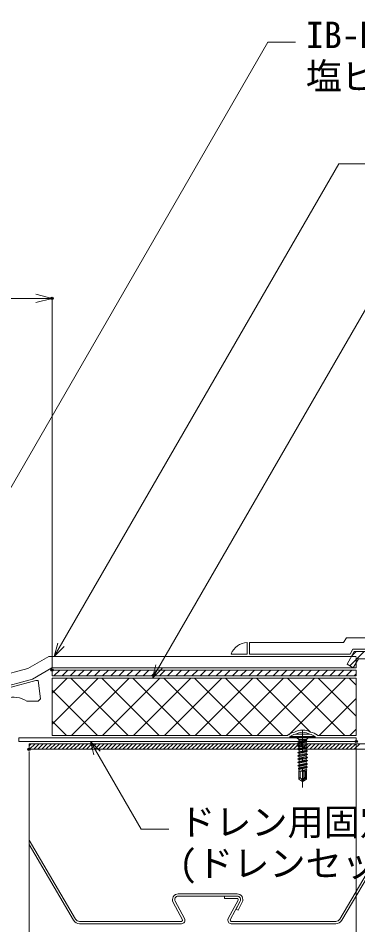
# Model space of a CAD drawing. Units: millimetres, scale not verified. Extents: x -840 to 840, y -594 to 594.
# Drawn here: x 62.7 to 210.7, y -349.7 to 45.4 of the extents above; entities that cross this region are included whole.
import ezdxf
from ezdxf.enums import TextEntityAlignment as Align

# ---------------------------------------------------------------- set-up
doc = ezdxf.new("R2010")
doc.units = ezdxf.units.MM
doc.header["$LTSCALE"] = 2
doc.header["$PDMODE"] = 32
doc.header["$PDSIZE"] = 1
doc.linetypes.add('CHAIN1', pattern=[8, 5, -1, 1, -1])
doc.linetypes.add('DASHED1', pattern=[1.8, 1.2, -0.6])
for name, color, linetype, lineweight in [('0-0_鋼材(受け鋼鈑)', 7, 'Continuous', 9), ('0-1_断熱材', 4, 'Continuous', 9), ('0-2_部材(積層鋼板)', 4, 'Continuous', 9), ('0-3_部材(ﾄﾞﾚﾝ)', 4, 'Continuous', 9), ('0-4_寸法線', 7, 'Continuous', 9), ('0-6_タイトル文字', 5, 'Continuous', 9), ('0-7_基準線(IBｼｰﾄ)', 4, 'Continuous', 9), ('0-9_部材(ﾋﾞｽ類)', 7, 'Continuous', 9), ('0-A_中心線', 2, 'CHAIN1', 9), ('0-D_0', 7, 'Continuous', 9), ('0-F_IBリキッド', 7, 'Continuous', 9)]:
    doc.layers.add(name, color=color, linetype=linetype, lineweight=lineweight)
doc.layers.add('1-0_Defpoints', color=7, linetype='Continuous')
doc.styles.add('ＭＳ ゴシック', font='')
doc.styles.get('ＭＳ ゴシック').set_extended_font_data('MS Gothic')

# ---------------------------------------------------------------- blocks, each defined once
blk = doc.blocks.new('_Open30')
at = {"layer": '0-D_0'}
blk.add_line((0, 0), (-2, 0), dxfattribs=at)
blk.add_lwpolyline([(-2, 0.5359), (0, 0), (-2, -0.5359)], dxfattribs=at)

msp = doc.modelspace()

# ---------------------------------------------------------------- linework, layer by layer
at = {"layer": '0-0_鋼材(受け鋼鈑)', "color": 2}
for p, q in [((62.943, -268.154), (62.943, -269.754)), ((62.943, -268.154), (209.943, -268.154)), ((209.943, -268.154), (209.943, -269.754)), ((62.943, -269.754), (209.943, -269.754))]:
    msp.add_line(p, q, dxfattribs=at)
at = {"layer": '0-0_鋼材(受け鋼鈑)'}
for p, q in [((349.076, -270.754), (67.443, -270.754)), ((67.443, -270.754), (67.443, -273.154)), ((67.443, -271.643), (68.331, -270.754)), ((67.699, -273.154), (70.099, -270.754)), ((69.467, -273.154), (71.867, -270.754)), ((71.234, -273.154), (73.634, -270.754)), ((73.002, -273.154), (75.402, -270.754)), ((74.77, -273.154), (77.17, -270.754)), ((76.538, -273.154), (78.938, -270.754)), ((78.305, -273.154), (80.705, -270.754)), ((80.073, -273.154), (82.473, -270.754)), ((81.841, -273.154), (84.241, -270.754)), ((83.609, -273.154), (86.009, -270.754)), ((85.377, -273.154), (87.777, -270.754)), ((87.144, -273.154), (89.544, -270.754)), ((88.912, -273.154), (91.312, -270.754)), ((90.68, -273.154), (93.08, -270.754)), ((97.751, -273.154), (100.151, -270.754)), ((99.519, -273.154), (101.919, -270.754)), ((101.286, -273.154), (103.687, -270.754)), ((103.054, -273.154), (105.455, -270.753)), ((104.822, -273.154), (107.223, -270.753)), ((106.59, -273.154), (108.991, -270.753)), ((108.358, -273.154), (110.759, -270.753)), ((110.125, -273.154), (112.527, -270.753)), ((111.893, -273.154), (114.295, -270.753)), ((113.661, -273.154), (116.063, -270.753)), ((115.429, -273.154), (117.831, -270.752)), ((117.196, -273.154), (119.599, -270.752)), ((118.964, -273.154), (121.366, -270.752)), ((120.732, -273.154), (123.134, -270.752)), ((122.5, -273.154), (124.902, -270.752)), ((124.267, -273.154), (126.67, -270.752)), ((126.035, -273.154), (128.438, -270.751)), ((127.803, -273.154), (130.206, -270.751)), ((129.571, -273.154), (131.974, -270.751)), ((131.338, -273.154), (133.742, -270.751)), ((133.106, -273.154), (135.51, -270.751)), ((134.874, -273.154), (137.278, -270.751)), ((136.642, -273.154), (139.046, -270.75)), ((138.41, -273.154), (140.814, -270.75)), ((140.177, -273.154), (142.582, -270.75)), ((141.945, -273.154), (144.349, -270.75)), ((143.713, -273.154), (146.117, -270.75)), ((145.481, -273.154), (147.885, -270.75)), ((147.248, -273.154), (149.653, -270.75)), ((149.016, -273.154), (151.421, -270.749)), ((150.784, -273.154), (153.189, -270.749)), ((152.552, -273.154), (154.957, -270.749)), ((154.319, -273.154), (156.725, -270.749)), ((156.087, -273.154), (158.493, -270.749)), ((157.855, -273.154), (160.261, -270.749)), ((159.623, -273.154), (162.029, -270.748)), ((161.391, -273.154), (163.797, -270.748)), ((163.158, -273.154), (165.565, -270.748)), ((164.926, -273.154), (167.333, -270.748)), ((166.694, -273.154), (169.1, -270.748)), ((168.462, -273.154), (170.868, -270.748)), ((170.229, -273.154), (172.636, -270.747)), ((171.997, -273.154), (174.404, -270.747)), ((173.765, -273.154), (176.172, -270.747)), ((175.533, -273.154), (177.94, -270.747)), ((177.3, -273.154), (179.708, -270.747)), ((179.068, -273.154), (181.476, -270.747)), ((180.836, -273.154), (183.244, -270.747)), ((182.604, -273.154), (185.012, -270.746)), ((188.502, -272.56), (188.622, -272.439)), ((189.675, -273.154), (192.075, -270.754)), ((191.443, -273.154), (193.843, -270.754)), ((193.21, -273.154), (195.61, -270.754)), ((194.978, -273.154), (197.378, -270.754)), ((196.746, -273.154), (199.146, -270.754)), ((198.514, -273.154), (200.914, -270.754)), ((200.281, -273.154), (202.681, -270.754)), ((202.049, -273.154), (204.449, -270.754)), ((203.817, -273.154), (206.217, -270.754)), ((205.585, -273.154), (207.985, -270.754)), ((207.352, -273.154), (209.752, -270.754)), ((209.12, -273.154), (211.52, -270.754)), ((349.076, -273.154), (67.443, -273.154)), ((187.907, -273.154), (188.105, -272.956)), ((228.015, -304.279), (202.751, -347.169)), ((203.613, -347.677), (228.877, -304.787)), ((87.734, -347.169), (67.443, -312.722)), ((67.443, -314.692), (86.872, -347.677)), ((135.123, -346.95), (131.09, -339.366)), ((158.074, -336.154), (132.411, -336.154)), ((132.411, -337.154), (158.074, -337.154)), ((158.515, -338.891), (154.23, -346.95)), ((155.113, -347.42), (159.399, -339.359)), ((130.21, -339.84), (134.24, -347.42)), ((133.799, -348.154), (89.457, -348.154)), ((89.457, -349.154), (133.799, -349.154)), ((201.028, -348.154), (155.554, -348.154)), ((155.554, -349.154), (201.028, -349.154))]:
    msp.add_line(p, q, dxfattribs=at)
for points in [[(92.448, -273.154), (94.525, -271.077), (94.785, -270.817), (94.848, -270.754)], [(94.215, -273.154), (94.899, -272.471), (95.432, -271.938), (95.893, -271.477), (96.616, -270.754)], [(95.983, -273.154), (96.079, -273.059), (96.777, -272.361), (98.383, -270.754)], [(184.372, -273.154), (185.105, -272.42), (185.451, -272.075), (185.941, -271.585), (186.062, -271.464), (186.449, -271.077), (186.605, -270.92), (186.772, -270.754)], [(186.139, -273.154), (186.372, -272.922), (186.493, -272.801), (186.605, -272.688), (186.917, -272.377), (187.761, -271.532), (188.071, -271.223), (188.191, -271.102), (188.423, -270.871), (188.539, -270.754)], [(188.105, -272.956), (188.329, -272.732), (188.502, -272.56)], [(188.622, -272.439), (188.65, -272.412), (190.307, -270.754)], [(158.074, -337.154), (152.571, -337.154), (152.571, -338.154), (158.074, -338.154)], [(159.395, -339.366), (157.596, -342.748), (158.479, -343.218), (160.282, -339.828)]]:
    msp.add_lwpolyline(points, dxfattribs=at)
for centre, radius, start, end in [((132.411, -338.654), 2.5, 90, 208.29949), ((132.411, -338.654), 1.5, 90, 208.29949), ((158.074, -338.654), 2.5, 332, 90), ((158.074, -338.654), 1.5, 332, 90), ((158.074, -338.654), 1.5, 331.70051, 90), ((158.074, -338.654), 0.5, 331.70051, 90), ((89.457, -346.154), 3, 210.5, 270), ((89.457, -346.154), 2, 210.5, 270), ((133.799, -347.654), 1.5, 270, 28), ((133.799, -347.654), 0.5, 270, 28), ((155.554, -347.654), 1.5, 152, 270), ((155.554, -347.654), 0.5, 152, 270), ((201.028, -346.154), 2, 270, 329.5), ((201.028, -346.154), 3, 270, 329.5)]:
    msp.add_arc(centre, radius, start, end, dxfattribs=at)
at = {"layer": '0-1_断熱材', "color": 7}
for p, q in [((77.443, -248.752), (84.04, -242.154)), ((77.443, -262.222), (97.51, -242.154)), ((110.678, -267.154), (85.678, -242.154)), ((85.981, -267.154), (110.981, -242.154)), ((124.148, -267.154), (99.148, -242.154)), ((99.451, -267.154), (124.451, -242.154)), ((137.619, -267.154), (112.619, -242.154)), ((112.922, -267.154), (137.922, -242.154)), ((151.089, -267.154), (126.089, -242.154)), ((126.392, -267.154), (151.392, -242.154)), ((164.56, -267.154), (139.56, -242.154)), ((139.862, -267.154), (164.862, -242.154)), ((178.03, -267.154), (153.03, -242.154)), ((153.333, -267.154), (178.333, -242.154)), ((189.957, -265.611), (166.5, -242.154)), ((166.803, -267.154), (191.803, -242.154)), ((204.971, -267.154), (179.971, -242.154)), ((180.632, -266.796), (205.274, -242.154)), ((209.943, -258.656), (193.441, -242.154)), ((209.943, -245.186), (206.911, -242.154)), ((97.208, -267.154), (77.443, -247.389)), ((193.744, -267.154), (209.943, -250.956)), ((83.737, -267.154), (77.443, -260.86)), ((207.214, -267.154), (209.943, -264.426)), ((180.105, -267.04), (180.105, -267.154)), ((193.105, -267.04), (193.105, -267.154))]:
    msp.add_line(p, q, dxfattribs=at)
msp.add_lwpolyline([(180.105, -267.154), (77.443, -267.154), (77.443, -242.154), (209.943, -242.154), (209.943, -267.154), (193.105, -267.154)], dxfattribs=at)
for centre, radius, start, end in [((184.683, -272.982), 7.5, 102.16512, 127.61031), ((186.605, -272.054), 7.3, 61.3207, 118.67928), ((188.528, -272.982), 7.5, 52.38969, 77.83486)]:
    msp.add_arc(centre, radius, start, end, dxfattribs=at)
at = {"layer": '0-2_部材(積層鋼板)'}
for p, q in [((207.224, -236.807), (213.444, -230.588)), ((208.03, -232.466), (209.908, -230.588)), ((78.289, -241.154), (80.789, -238.654)), ((81.824, -241.154), (84.324, -238.654)), ((85.36, -241.154), (87.86, -238.654)), ((88.895, -241.154), (91.395, -238.654)), ((92.431, -241.154), (94.931, -238.654)), ((95.966, -241.154), (98.466, -238.654)), ((99.502, -241.154), (102.002, -238.654)), ((103.037, -241.154), (105.537, -238.654)), ((106.573, -241.154), (109.073, -238.654)), ((110.109, -241.154), (112.609, -238.654)), ((113.644, -241.154), (116.144, -238.654)), ((117.18, -241.154), (119.68, -238.654)), ((120.715, -241.154), (123.215, -238.654)), ((124.251, -241.154), (126.751, -238.654)), ((127.786, -241.154), (130.286, -238.654)), ((131.322, -241.154), (133.822, -238.654)), ((134.857, -241.154), (137.357, -238.654)), ((138.393, -241.154), (140.893, -238.654)), ((141.928, -241.154), (144.428, -238.654)), ((145.464, -241.154), (147.964, -238.654)), ((148.999, -241.154), (151.499, -238.654)), ((152.535, -241.154), (155.035, -238.654)), ((156.07, -241.154), (158.57, -238.654)), ((159.606, -241.154), (162.106, -238.654)), ((163.142, -241.154), (165.642, -238.654)), ((166.677, -241.154), (169.177, -238.654)), ((170.213, -241.154), (172.713, -238.654)), ((173.748, -241.154), (176.248, -238.654)), ((177.284, -241.154), (179.784, -238.654)), ((180.819, -241.154), (183.319, -238.654)), ((184.355, -241.154), (186.855, -238.654)), ((187.89, -241.154), (190.39, -238.654)), ((191.426, -241.154), (193.926, -238.654)), ((194.961, -241.154), (197.461, -238.654)), ((198.497, -241.154), (200.997, -238.654)), ((202.032, -241.154), (204.532, -238.654)), ((205.568, -241.154), (208.068, -238.654)), ((209.103, -241.154), (209.943, -240.315))]:
    msp.add_line(p, q, dxfattribs=at)
at = {"layer": '0-2_部材(積層鋼板)', "color": 7}
msp.add_line((77.443, -241.154), (209.943, -241.154), dxfattribs=at)
msp.add_lwpolyline([(205.949, -236.071), (209.114, -230.588), (259.114, -230.588), (259.114, -233.754), (210.943, -233.754), (208.691, -237.654)], close=True, dxfattribs=at)
msp.add_lwpolyline([(77.443, -241.154), (77.443, -238.654), (209.943, -238.654), (209.943, -241.154)], dxfattribs=at)
at = {"layer": '0-3_部材(ﾄﾞﾚﾝ)'}
for p, q in [((70.443, -243.212), (58.587, -246.389)), ((70.443, -243.212), (71.443, -243.212)), ((72.443, -251.212), (71.443, -243.212)), ((71.443, -252.212), (66.443, -252.212)), ((72.443, -251.212), (71.443, -252.212))]:
    msp.add_line(p, q, dxfattribs=at)
msp.add_arc((60.431, -261.424), 11, 56.87024, 104.99989, dxfattribs=at)
at = {"layer": '0-4_寸法線'}
for p, q in [((9.743, -245.109), (171.45, 34.973)), ((171.45, 34.973), (183.45, 34.973)), ((78.438, -232.654), (202.377, -17.983)), ((202.377, -17.983), (214.377, -17.983)), ((121.166, -242.154), (233.885, -46.918)), ((-150.557, -76.654), (70.443, -76.654)), ((77.443, -237.654), (77.443, -76.654)), ((209.943, -270.754), (209.943, -450.754)), ((67.443, -274.154), (67.443, -400.154))]:
    msp.add_line(p, q, dxfattribs=at)
for points in [[(82.68, -228.412), (78.438, -232.654), (79.991, -226.859)], [(125.409, -237.912), (121.166, -242.154), (122.719, -236.359)], [(94.171, -269.754), (116.264, -308.021), (128.264, -308.021)], [(98.413, -273.997), (94.171, -269.754), (95.724, -275.55)]]:
    msp.add_lwpolyline(points, dxfattribs=at)
at = {"layer": '0-7_基準線(IBｼｰﾄ)', "color": 7}
for p, q in [((204.457, -226.654), (205.65, -224.588)), ((205.65, -224.588), (260.454, -224.588)), ((204.457, -226.654), (163.493, -226.654)), ((163.493, -226.654), (163.493, -231.654)), ((76.103, -232.654), (66.957, -237.935)), ((76.103, -232.654), (207.921, -232.654)), ((207.344, -231.654), (163.493, -231.654)), ((207.344, -231.654), (208.537, -229.588)), ((209.943, -235.486), (209.943, -237.654)), ((66.957, -237.935), (22.672, -249.8)), ((77.431, -237.661), (68.887, -242.594)), ((77.456, -237.654), (209.943, -237.654)), ((68.887, -242.594), (23.966, -254.63))]:
    msp.add_line(p, q, dxfattribs=at)
at = {"layer": '0-7_基準線(IBｼｰﾄ)', "color": 134, "linetype": 'DASHED1'}
msp.add_lwpolyline([(209.943, -235.486), (209.943, -232.654), (207.921, -232.654)], dxfattribs=at)
at = {"layer": '0-7_基準線(IBｼｰﾄ)', "color": 7}
msp.add_lwpolyline([(208.537, -229.588), (259.114, -229.588), (266.331, -233.754)], dxfattribs=at)
msp.add_arc((77.456, -237.704), 0.05, 90, 120, dxfattribs=at)
at = {"layer": '0-9_部材(ﾋﾞｽ類)'}
for p, q in [((181.105, -267.554), (181.105, -267.854)), ((181.105, -267.554), (192.105, -267.554)), ((181.105, -267.854), (192.105, -267.854)), ((181.105, -267.854), (181.463, -268.154)), ((181.463, -268.154), (191.748, -268.154)), ((189.755, -266.598), (183.455, -266.598)), ((184.272, -268.301), (184.779, -268.808)), ((188.432, -268.808), (188.939, -268.301)), ((192.105, -267.854), (191.748, -268.154)), ((192.105, -267.554), (192.105, -267.854)), ((184.53, -270.314), (188.428, -269.464)), ((184.53, -270.414), (188.522, -269.801)), ((184.53, -270.314), (185.08, -269.997)), ((184.53, -270.314), (184.53, -270.414)), ((184.53, -270.414), (185.105, -270.746)), ((184.53, -271.724), (188.68, -271.019)), ((184.53, -271.824), (188.68, -271.119)), ((184.53, -271.724), (185.105, -271.392)), ((184.53, -271.724), (184.53, -271.824)), ((184.53, -271.824), (185.105, -272.156)), ((184.53, -273.134), (188.68, -272.429)), ((184.53, -273.234), (188.68, -272.529)), ((184.925, -268.954), (188.285, -268.954)), ((184.925, -268.954), (188.285, -268.954)), ((184.925, -269.161), (185.031, -269.293)), ((188.285, -269.161), (184.925, -269.161)), ((185.604, -269.161), (185.031, -269.293)), ((185.031, -269.293), (185.08, -269.997)), ((188.178, -269.32), (185.08, -269.997)), ((186.731, -270.364), (185.105, -270.746)), ((188.105, -270.687), (185.105, -271.392)), ((185.105, -270.746), (185.105, -271.392)), ((188.105, -271.451), (185.105, -272.156)), ((188.105, -272.097), (185.105, -272.802)), ((185.105, -272.156), (185.105, -272.802)), ((186.731, -270.364), (188.129, -270.028)), ((188.129, -270.028), (188.105, -270.364)), ((188.105, -270.364), (188.105, -270.687)), ((188.68, -271.019), (188.105, -270.687)), ((188.68, -271.119), (188.105, -271.451)), ((188.105, -271.451), (188.105, -272.097)), ((188.68, -272.429), (188.105, -272.097)), ((188.68, -272.529), (188.105, -272.861)), ((188.522, -269.801), (188.129, -270.028)), ((188.19, -269.161), (188.178, -269.32)), ((188.428, -269.464), (188.178, -269.32)), ((188.428, -269.464), (188.522, -269.801)), ((188.68, -271.019), (188.68, -271.119)), ((188.68, -272.429), (188.68, -272.529)), ((184.53, -273.134), (185.105, -272.802)), ((184.53, -273.134), (184.53, -273.234)), ((184.53, -273.234), (185.105, -273.566)), ((184.53, -274.544), (188.68, -273.839)), ((184.53, -274.644), (188.68, -273.939)), ((184.53, -274.544), (185.105, -274.212)), ((184.53, -274.544), (184.53, -274.644)), ((184.53, -274.644), (185.105, -274.976)), ((184.53, -275.954), (188.68, -275.249)), ((184.53, -276.054), (188.68, -275.349)), ((184.53, -275.954), (185.105, -275.622)), ((184.53, -275.954), (184.53, -276.054)), ((184.53, -276.054), (185.105, -276.386)), ((188.105, -272.861), (185.105, -273.566)), ((188.105, -273.507), (185.105, -274.212)), ((185.105, -273.566), (185.105, -274.212)), ((188.105, -274.271), (185.105, -274.976)), ((188.105, -274.917), (185.105, -275.622)), ((185.105, -274.976), (185.105, -275.622)), ((188.105, -275.681), (185.105, -276.386)), ((188.105, -276.327), (185.105, -277.032)), ((185.105, -276.386), (185.105, -277.032)), ((188.105, -272.861), (188.105, -273.507)), ((188.68, -273.839), (188.105, -273.507)), ((188.68, -273.939), (188.105, -274.271)), ((188.105, -274.271), (188.105, -274.917)), ((188.68, -275.249), (188.105, -274.917)), ((188.68, -275.349), (188.105, -275.681)), ((188.105, -275.681), (188.105, -276.327)), ((188.68, -276.659), (188.105, -276.327)), ((188.68, -273.839), (188.68, -273.939)), ((188.68, -275.249), (188.68, -275.349)), ((184.53, -277.364), (188.68, -276.659)), ((184.53, -277.464), (188.68, -276.759)), ((184.53, -277.364), (185.105, -277.032)), ((184.53, -277.364), (184.53, -277.464)), ((184.53, -277.464), (185.105, -277.796)), ((184.53, -278.774), (188.68, -278.069)), ((184.53, -278.874), (188.68, -278.169)), ((184.53, -278.774), (185.105, -278.442)), ((184.53, -278.774), (184.53, -278.874)), ((184.53, -278.874), (185.105, -279.206)), ((184.574, -280.159), (188.68, -279.479)), ((184.574, -280.159), (185.105, -279.852)), ((184.574, -280.159), (184.595, -280.322)), ((184.595, -280.322), (188.68, -279.579)), ((184.595, -280.322), (185.079, -280.601)), ((188.108, -279.91), (185.079, -280.601)), ((188.105, -277.091), (185.105, -277.796)), ((188.105, -277.737), (185.105, -278.442)), ((185.105, -277.796), (185.105, -278.442)), ((188.105, -278.501), (185.105, -279.206)), ((188.105, -279.147), (185.105, -279.852)), ((185.105, -279.834), (185.105, -279.206)), ((185.105, -279.834), (185.105, -279.852)), ((188.68, -276.759), (188.105, -277.091)), ((188.105, -277.091), (188.105, -277.737)), ((188.68, -278.069), (188.105, -277.737)), ((188.68, -278.169), (188.105, -278.501)), ((188.105, -278.501), (188.105, -279.147)), ((188.68, -279.479), (188.105, -279.147)), ((188.68, -279.579), (188.108, -279.91)), ((188.108, -279.91), (188.131, -280.572)), ((188.68, -276.659), (188.68, -276.759)), ((188.68, -278.069), (188.68, -278.169)), ((188.68, -279.479), (188.68, -279.579)), ((184.748, -281.469), (188.55, -280.814)), ((184.748, -281.469), (185.055, -281.292)), ((184.748, -281.469), (184.798, -281.849)), ((184.798, -281.849), (188.514, -281.085)), ((184.798, -281.849), (185.03, -281.983)), ((184.905, -282.654), (184.905, -286.137)), ((188.305, -282.654), (184.905, -282.654)), ((185.03, -281.983), (185.007, -282.654)), ((188.156, -281.292), (185.03, -281.983)), ((188.131, -280.572), (185.055, -281.292)), ((185.079, -280.601), (185.055, -281.292)), ((188.181, -282.011), (185.342, -282.654)), ((185.505, -285.101), (185.505, -282.654)), ((185.576, -282.654), (188.376, -282.124)), ((186.805, -285.491), (186.805, -282.654)), ((187.505, -285.249), (187.505, -282.654)), ((187.805, -285.876), (187.805, -282.654)), ((188.13, -282.654), (188.311, -282.613)), ((188.55, -280.814), (188.131, -280.572)), ((188.514, -281.085), (188.156, -281.292)), ((188.156, -281.292), (188.181, -282.011)), ((188.376, -282.124), (188.181, -282.011)), ((188.311, -282.613), (188.239, -282.654)), ((188.305, -282.654), (188.305, -286.137)), ((188.376, -282.124), (188.311, -282.613)), ((188.55, -280.814), (188.514, -281.085)), ((185.154, -285.906), (184.905, -286.137)), ((185.898, -285.855), (185.966, -285.903)), ((186.508, -286.713), (186.605, -287.154)), ((186.694, -286.655), (186.605, -287.154)), ((186.605, -287.154), (186.966, -287.074)), ((186.656, -285.75), (186.805, -285.491)), ((187.505, -285.249), (186.694, -286.655)), ((186.694, -286.655), (187.805, -285.876)), ((186.966, -287.074), (186.694, -286.655)), ((186.966, -287.074), (188.305, -286.137)), ((187.805, -285.876), (188.305, -286.137))]:
    msp.add_line(p, q, dxfattribs=at)
msp.add_lwpolyline([(184.905, -286.137), (186.245, -287.074), (186.605, -287.154)], dxfattribs=at)
for centre, radius, start, end in [((184.683, -272.982), 6.5, 100.88238, 123.38979), ((186.605, -272.054), 6.3, 60.00001, 119.99999), ((183.918, -268.654), 0.5, 45, 90), ((189.293, -268.654), 0.5, 90, 135), ((188.528, -272.982), 6.5, 56.61021, 79.11762), ((184.425, -269.161), 0.5, 360, 45), ((188.785, -269.161), 0.5, 135, 180), ((184.407, -285.101), 1.099, 312.84567, 0), ((185.558, -286.341), 0.594, 55, 132.84567), ((186.426, -285.101), 0.921, 180, 235), ((186.241, -285.511), 0.479, 235, 330), ((185.195, -287.004), 1.344, 12.5, 55), ((187.82, -286.422), 1.344, 150, 192.5)]:
    msp.add_arc(centre, radius, start, end, dxfattribs=at)
at = {"layer": '0-A_中心線'}
msp.add_line((186.605, -264.804), (186.605, -289.754), dxfattribs=at)
at = {"layer": '0-F_IBリキッド'}
for p in [(162.493, -226.654), (155.493, -231.654)]:
    msp.add_line(p, (162.493, -231.654), dxfattribs=at)
msp.add_arc((162.493, -234.054), 7.4, 90, 161.07536, dxfattribs=at)
at = {"layer": '1-0_Defpoints'}
for p in [(77.443, -76.654), (77.443, -238.654), (209.943, -269.754), (67.443, -273.154)]:
    msp.add_point(p, dxfattribs=at)

# ---------------------------------------------------------------- block references
at = {"layer": '0-4_寸法線', "xscale": 3.5, "yscale": 3.5}
msp.add_blockref('_Open30', (77.443, -76.654), dxfattribs=at)

# ---------------------------------------------------------------- texts
at = {"layer": '0-6_タイトル文字', "color": 7, "style": 'ＭＳ ゴシック'}
for s, p in [('IB-Dドレン ESP-6 ○○○', (187.991, 28.914)), ('塩ビ被覆ドレン', (187.991, 10.914))]:
    msp.add_text(s, height=11.54, rotation=359.999, dxfattribs=at).set_placement(p, align=Align.BOTTOM_LEFT)
for s, p in [('ドレン用固定金具 t=1.6㎜', (132.804, -314.08)), ('(ドレンセット品)', (132.804, -332.08))]:
    msp.add_text(s, height=11.54, dxfattribs=at).set_placement(p, align=Align.BOTTOM_LEFT)

doc.saveas('drawing.dxf')
